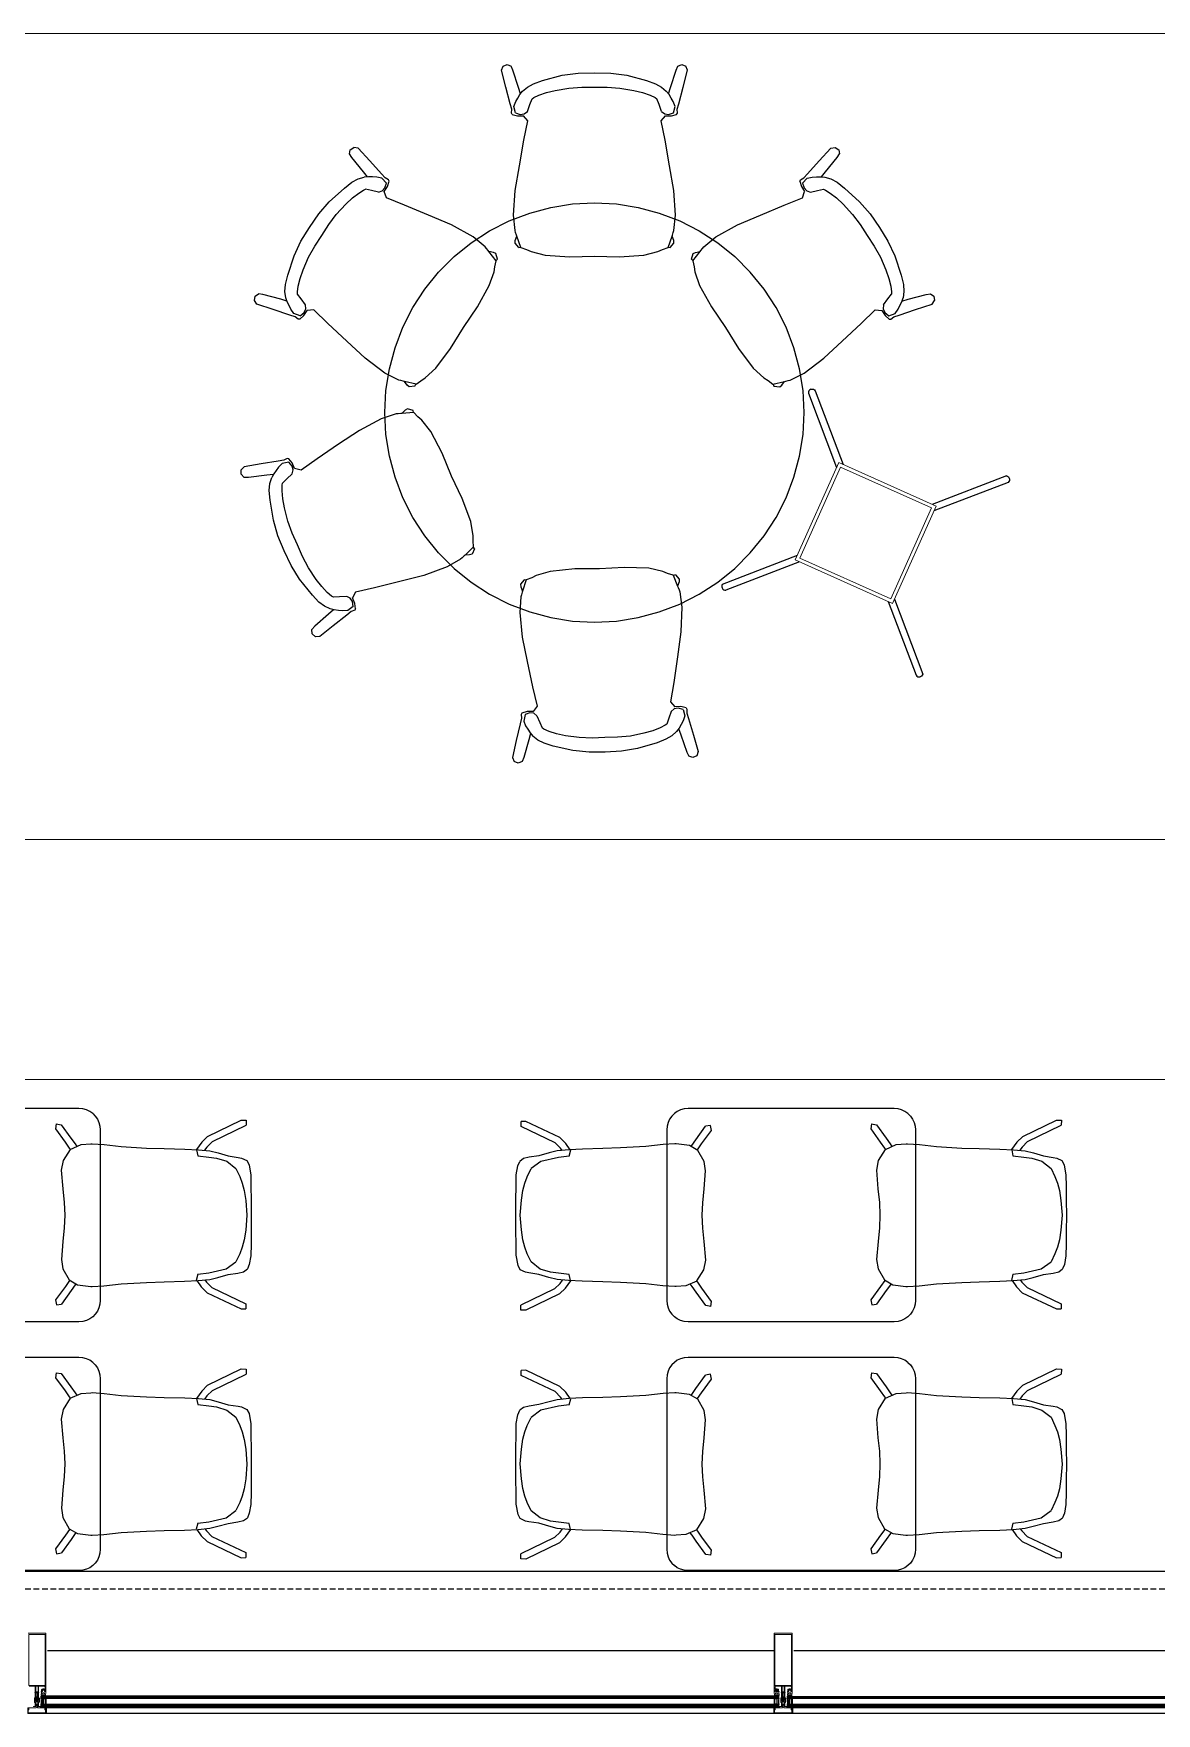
# Model space of a CAD drawing. Header units: metres. Extents: x -9891 to 773, y -8413 to 232.
# Drawn here: x -2349.4 to -2033.4, y -8413.1 to -7940.5 of the extents above; entities that cross this region are included whole.
import ezdxf

# ---------------------------------------------------------------- set-up
doc = ezdxf.new("R2010")
doc.units = ezdxf.units.M
doc.header["$LTSCALE"] = 0.01
doc.header["$MEASUREMENT"] = 0
doc.linetypes.add('HIDDEN', pattern=[9.525, 6.35, -3.175])
doc.layers.get('0').update_dxf_attribs({"color": 30, "lineweight": 0})
for name, color, linetype in [('AG-ELEV-02', 152, 'Continuous'), ('AG-Hidden', 9, 'HIDDEN'), ('CAM', 1, 'Continuous')]:
    doc.layers.add(name, color=color, linetype=linetype)
doc.layers.add('AG-Furniture', color=9, linetype='Continuous', lineweight=9)
doc.layers.add('AG-Profile_Aluminium', color=122, linetype='Continuous', lineweight=9)

# ---------------------------------------------------------------- blocks, each defined once
blk = doc.blocks.new('*U215')
at = {"color": 0, "linetype": 'Continuous', "lineweight": -3}
for p, q in [((-182.3, 561.1), (-122.7, 577.1)), ((-122.7, 577.1), (-61.7, 586.8)), ((-61.7, 586.8), (0, 590)), ((0, 590), (61.7, 586.8)), ((61.7, 586.8), (122.7, 577.1)), ((122.7, 577.1), (182.3, 561.1)), ((-295, 511), (-240, 539)), ((-240, 539), (-182.3, 561.1)), ((182.3, 561.1), (240, 539)), ((240, 539), (295, 511)), ((-394.8, 438.5), (-346.8, 477.3)), ((-346.8, 477.3), (-295, 511)), ((295, 511), (346.8, 477.3)), ((346.8, 477.3), (394.8, 438.5)), ((-438.5, 394.8), (-394.8, 438.5)), ((438.5, 394.8), (394.8, 438.5)), ((-477.3, 346.8), (-438.5, 394.8)), ((477.3, 346.8), (438.5, 394.8)), ((-511, 295), (-477.3, 346.8)), ((511, 295), (477.3, 346.8)), ((-539, 240), (-511, 295)), ((539, 240), (511, 295)), ((-561.1, 182.3), (-539, 240)), ((561.1, 182.3), (539, 240)), ((-577.1, 122.7), (-561.1, 182.3)), ((577.1, 122.7), (561.1, 182.3)), ((-586.8, 61.7), (-577.1, 122.7)), ((586.8, 61.7), (577.1, 122.7)), ((-590, 0), (-586.8, 61.7)), ((590, 0), (586.8, 61.7)), ((-586.8, -61.7), (-590, 0)), ((586.8, -61.7), (590, 0)), ((-577.1, -122.7), (-586.8, -61.7)), ((577.1, -122.7), (586.8, -61.7)), ((-561.1, -182.3), (-577.1, -122.7)), ((561.1, -182.3), (577.1, -122.7)), ((-539, -240), (-561.1, -182.3)), ((539, -240), (561.1, -182.3)), ((-511, -295), (-539, -240)), ((511, -295), (539, -240)), ((-477.3, -346.8), (-511, -295)), ((477.3, -346.8), (511, -295)), ((-438.5, -394.8), (-477.3, -346.8)), ((438.5, -394.8), (477.3, -346.8)), ((-394.8, -438.5), (-438.5, -394.8)), ((394.8, -438.5), (438.5, -394.8)), ((-394.8, -438.5), (-346.8, -477.3)), ((346.8, -477.3), (394.8, -438.5)), ((-346.8, -477.3), (-295, -511)), ((-295, -511), (-240, -539)), ((240, -539), (295, -511)), ((295, -511), (346.8, -477.3)), ((-240, -539), (-182.3, -561.1)), ((-182.3, -561.1), (-122.7, -577.1)), ((122.7, -577.1), (182.3, -561.1)), ((182.3, -561.1), (240, -539)), ((-122.7, -577.1), (-61.7, -586.8)), ((-61.7, -586.8), (0, -590)), ((0, -590), (61.7, -586.8)), ((61.7, -586.8), (122.7, -577.1))]:
    blk.add_line(p, q, dxfattribs=at)
blk = doc.blocks.new('ART_30103488_P')
at = {"color": 0, "linetype": 'Continuous', "lineweight": -3}
blk.add_blockref('*U215', (590, -590), dxfattribs=at)
blk = doc.blocks.new('ART_60179735_P')
at = {"color": 0, "linetype": 'Continuous', "lineweight": -3}
for p, q in [((15.6, 0), (27, -4.4)), ((0, -16.3), (4.4, -4.9)), ((12, -63.4), (0, -16.3)), ((4.4, -4.9), (15.6, 0)), ((31.9, -15.6), (27, -4.4)), ((47.6, -65), (31.9, -15.6)), ((89.7, -53.9), (114.9, -44.9)), ((114.9, -44.9), (170.5, -30.4)), ((170.5, -30.4), (215.5, -24.1)), ((215.5, -24.1), (261.3, -23.1)), ((261.3, -23.1), (307.1, -24.1)), ((307.1, -24.1), (352.1, -30.4)), ((352.1, -30.4), (407.7, -44.9)), ((407.7, -44.9), (432.9, -53.9)), ((475, -65), (490.7, -15.6)), ((490.7, -15.6), (495.6, -4.4)), ((495.6, -4.4), (507, 0)), ((507, 0), (518.2, -4.9)), ((510.6, -63.4), (522.6, -16.3)), ((522.6, -16.3), (518.2, -4.9)), ((24.2, -110.4), (12, -63.4)), ((39.6, -104.4), (45.6, -94.4)), ((45.6, -94.4), (51.6, -84.3)), ((53, -82.6), (47.6, -65)), ((51.6, -84.3), (59.2, -74.8)), ((59.2, -74.8), (72.4, -63.3)), ((72.4, -63.3), (89.7, -53.9)), ((85.6, -96.7), (90.4, -93.2)), ((90.4, -93.2), (105, -86.4)), ((105, -86.4), (125.9, -79.1)), ((125.9, -79.1), (151, -72.9)), ((151, -72.9), (189.5, -66.2)), ((189.5, -66.2), (225.3, -64)), ((225.3, -64), (261.3, -64.2)), ((261.3, -64.2), (297.3, -64)), ((297.3, -64), (333.1, -66.2)), ((333.1, -66.2), (371.6, -72.9)), ((371.6, -72.9), (396.7, -79.1)), ((396.7, -79.1), (417.6, -86.4)), ((417.6, -86.4), (432.2, -93.2)), ((432.2, -93.2), (437, -96.7)), ((432.9, -53.9), (450.2, -63.3)), ((450.2, -63.3), (463.4, -74.8)), ((471, -84.3), (463.4, -74.8)), ((469.6, -82.6), (475, -65)), ((477, -94.4), (471, -84.3)), ((483, -104.4), (477, -94.4)), ((498.4, -110.4), (510.6, -63.4)), ((28.5, -125.8), (24.2, -110.4)), ((28, -136.8), (28.5, -125.8)), ((30.1, -140.3), (28, -136.8)), ((30.1, -140.3), (44.8, -144.4)), ((34.5, -118), (39.6, -104.4)), ((38.8, -136.2), (34.5, -118)), ((38.8, -136.2), (52.6, -140.4)), ((52.6, -140.4), (63.5, -138.7)), ((63.5, -138.7), (72.4, -131.8)), ((72.4, -131.8), (79.5, -112.6)), ((79.5, -112.6), (85.6, -96.7)), ((443.1, -112.6), (437, -96.7)), ((450.2, -131.8), (443.1, -112.6)), ((450.2, -131.8), (459.1, -138.7)), ((459.1, -138.7), (470, -140.4)), ((470, -140.4), (483.8, -136.2)), ((477.8, -144.4), (492.5, -140.3)), ((488.1, -118), (483, -104.4)), ((483.8, -136.2), (488.1, -118)), ((492.5, -140.3), (494.6, -136.8)), ((494.2, -125.8), (498.4, -110.4)), ((494.6, -136.8), (494.2, -125.8)), ((44.8, -144.4), (61.9, -144.4)), ((73.5, -158.9), (61.9, -144.4)), ((62.8, -213.2), (73.5, -158.9)), ((449.1, -158.9), (460.7, -144.3)), ((459.8, -213.2), (449.1, -158.9)), ((460.7, -144.3), (477.8, -144.4)), ((49.9, -285), (62.8, -213.2)), ((472.7, -285), (459.8, -213.2)), ((37.9, -354.2), (49.9, -285)), ((484.7, -354.2), (472.7, -285)), ((33, -423.5), (37.9, -354.2)), ((489.6, -423.5), (484.7, -354.2)), ((37.8, -467.2), (33, -423.5)), ((484.8, -467.2), (489.6, -423.5)), ((39.5, -472.8), (37.8, -467.2)), ((483.1, -472.8), (484.8, -467.2)), ((37.7, -502.7), (38.4, -495.3)), ((48.4, -515.1), (37.7, -502.7)), ((38.4, -495.3), (43.1, -483.1)), ((42, -480), (39.5, -472.8)), ((43.1, -483.1), (42, -480)), ((54.4, -514.6), (43.1, -483.1)), ((48.4, -515.1), (54.2, -514)), ((54.4, -514.6), (70.2, -520.3)), ((452.4, -520.3), (468.2, -514.6)), ((468.2, -514.6), (479.5, -483.1)), ((468.4, -514), (474.3, -515.1)), ((474.3, -515.1), (484.9, -502.7)), ((479.5, -483.1), (480.6, -480)), ((484.2, -495.3), (479.5, -483.1)), ((480.6, -480), (483.1, -472.8)), ((484.9, -502.7), (484.2, -495.3)), ((70.2, -520.3), (83, -526.2)), ((83, -526.2), (122.8, -536.3)), ((122.8, -536.3), (191.7, -540.9)), ((191.7, -540.9), (261.3, -539.1)), ((261.3, -539.1), (330.9, -540.9)), ((330.9, -540.9), (399.8, -536.3)), ((399.8, -536.3), (439.6, -526.2)), ((439.6, -526.2), (452.4, -520.3))]:
    blk.add_line(p, q, dxfattribs=at)
blk = doc.blocks.new('ART_00069725_P')
at = {"linetype": 'Continuous', "lineweight": -3}
for p, q in [((5.8, -1.2), (9.1, 0)), ((9.1, 0), (12.5, 0)), ((605.9, 0), (609.2, 0)), ((609.2, 0), (612.5, -1.2)), ((0, -9.9), (0.9, -6.5)), ((0.3, -13.1), (0, -9.9)), ((0.3, -13.1), (159.2, -171.1)), ((1.8, -15.9), (0.3, -13.1)), ((0.9, -6.5), (2.9, -3.5)), ((2.9, -3.5), (5.8, -1.2)), ((12.5, 0), (15.4, -1.2)), ((15.4, -1.2), (174.1, -159.1)), ((445.9, -159.1), (605.9, 0)), ((459.2, -172.3), (616.5, -15.9)), ((612.5, -1.2), (615.4, -3.5)), ((617.4, -6.5), (615.4, -3.5)), ((616.5, -15.9), (618, -13.1)), ((618.4, -9.9), (617.4, -6.5)), ((618, -13.1), (618.4, -9.9)), ((1.8, -602.3), (159.2, -445.9)), ((15.4, -616.9), (174.1, -459.1)), ((445.9, -459.1), (605.9, -618.1)), ((459.2, -445.9), (616.5, -602.3)), ((0, -608.3), (0.3, -605)), ((0.9, -611.6), (0, -608.3)), ((0.3, -605), (1.8, -602.3)), ((2.9, -614.7), (0.9, -611.6)), ((615.4, -614.7), (617.4, -611.6)), ((618, -605), (616.5, -602.3)), ((617.4, -611.6), (618.4, -608.3)), ((618.4, -608.3), (618, -605)), ((2.9, -614.7), (5.8, -616.9)), ((5.8, -616.9), (9.1, -618.1)), ((9.1, -618.1), (12.5, -618.1)), ((12.5, -618.1), (15.4, -616.9)), ((15.4, -616.9), (15.4, -616.9)), ((605.9, -618.1), (609.2, -618.1)), ((609.2, -618.1), (612.5, -616.9)), ((612.5, -616.9), (615.4, -614.7))]:
    blk.add_line(p, q, dxfattribs=at)
for points in [[(159.2, -159.1), (459.2, -159.1), (459.2, -459.1), (159.2, -459.1)], [(169.2, -169.1), (449.2, -169.1), (449.2, -449.1), (169.2, -449.1)]]:
    blk.add_lwpolyline(points, close=True)
blk = doc.blocks.new('ART_00113592_P')
at = {"color": 0, "linetype": 'Continuous', "lineweight": -3}
for p, q in [((1, -49.2), (3.8, -39.1)), ((3.8, -39.1), (8.2, -29.7)), ((8.2, -29.7), (14.1, -21.4)), ((14.1, -21.4), (21.4, -14.1)), ((21.4, -14.1), (29.7, -8.2)), ((29.7, -8.2), (39.1, -3.8)), ((39.1, -3.8), (49.2, -1)), ((49.2, -1), (60, 0)), ((60, 0), (640, 0)), ((640, 0), (650.8, -1)), ((650.8, -1), (661, -3.8)), ((661, -3.8), (670.3, -8.2)), ((670.3, -8.2), (678.7, -14.1)), ((685.9, -21.4), (678.7, -14.1)), ((691.9, -29.7), (685.9, -21.4)), ((696.3, -39.1), (691.9, -29.7)), ((699.1, -49.2), (696.3, -39.1)), ((0, -60), (1, -49.2)), ((0, -540), (0, -60)), ((700.1, -60), (699.1, -49.2)), ((700, -60), (700.1, -60)), ((700.1, -540), (700.1, -60)), ((1, -550.8), (0, -540)), ((3.8, -561), (1, -550.8)), ((8.2, -570.3), (3.8, -561)), ((691.9, -570.3), (696.3, -561)), ((696.3, -561), (699.1, -550.8)), ((699.1, -550.8), (700.1, -540)), ((14.1, -578.7), (8.2, -570.3)), ((21.4, -585.9), (14.1, -578.7)), ((21.4, -585.9), (29.7, -591.9)), ((29.7, -591.9), (39.1, -596.3)), ((39.1, -596.3), (49.2, -599.1)), ((49.2, -599.1), (60, -600.1)), ((60, -600.1), (640, -600.1)), ((640, -600.1), (650.8, -599.1)), ((650.8, -599.1), (661, -596.3)), ((661, -596.3), (670.3, -591.9)), ((670.3, -591.9), (678.7, -585.9)), ((678.7, -585.9), (685.9, -578.7)), ((685.9, -578.7), (691.9, -570.3))]:
    blk.add_line(p, q, dxfattribs=at)
blk = doc.blocks.new('ART_00104314_P')
at = {"color": 0, "linetype": 'Continuous', "lineweight": -3}
for p, q in [((224.9, -0.3), (268.4, 0)), ((268.4, 0), (311.7, -0.3)), ((0, -28), (0.7, -14.3)), ((46, -123), (0, -28)), ((0.7, -14.3), (14.7, -14.5)), ((60.6, -109.3), (14.7, -14.5)), ((101, -64.7), (105.3, -37)), ((105.3, -37), (106.9, -27)), ((106.9, -27), (114.1, -12.5)), ((114.1, -12.5), (126, -6.2)), ((115.8, -69), (136.1, -43.3)), ((126, -6.2), (154.7, -1.5)), ((136.1, -43.3), (159.2, -32.4)), ((154.7, -1.5), (185.5, -0.7)), ((159.2, -32.4), (177.3, -25.4)), ((177.3, -25.4), (198.3, -19.6)), ((185.5, -0.7), (224.9, -0.3)), ((198.3, -19.6), (226, -15.6)), ((226, -15.6), (267.8, -12.3)), ((267.8, -12.3), (309.6, -15.6)), ((309.6, -15.6), (337.2, -19.6)), ((311.7, -0.3), (348.7, -0.6)), ((337.2, -19.6), (357.9, -25.4)), ((348.7, -0.6), (381.5, -1.4)), ((357.9, -25.4), (375.9, -32.4)), ((375.9, -32.4), (398.9, -43.3)), ((381.5, -1.4), (406.3, -5.4)), ((418.9, -70.9), (398.9, -43.3)), ((406.3, -5.4), (418.9, -10.9)), ((426.8, -21.6), (418.9, -10.9)), ((430.4, -37.6), (426.8, -21.6)), ((434.6, -64.8), (430.4, -37.6)), ((471.2, -110.5), (516.8, -15)), ((485.7, -124.2), (531.5, -28.4)), ((516.8, -15), (530.8, -14.7)), ((531.5, -28.4), (530.8, -14.7)), ((86.4, -116.3), (92.6, -92.8)), ((92.6, -92.8), (101, -64.7)), ((107, -97.4), (115.8, -69)), ((430, -119.7), (418.9, -70.9)), ((442.7, -93.8), (434.6, -64.8)), ((448.5, -116.5), (442.7, -93.8)), ((46, -123), (62.4, -139.4)), ((60.6, -109.3), (75.8, -124.5)), ((62.4, -139.4), (83.2, -154.4)), ((75.8, -124.5), (85.1, -131.2)), ((83.5, -148.7), (86.4, -116.3)), ((100.5, -150.5), (104.2, -119.7)), ((104.2, -119.7), (107, -97.4)), ((433.9, -150.5), (430, -119.7)), ((451.7, -149.7), (448.5, -116.5)), ((449.8, -130.1), (455.9, -125.6)), ((451.8, -153.1), (469.4, -140.5)), ((455.9, -125.6), (471.2, -110.5)), ((469.4, -140.5), (485.7, -124.2)), ((80.2, -245.3), (81.9, -187.2)), ((81.9, -187.2), (83.5, -148.7)), ((83.8, -153.8), (100.5, -150.5)), ((433.9, -150.5), (451.3, -154.8)), ((453.5, -187.5), (451.7, -149.7)), ((455.1, -245.3), (453.5, -187.5)), ((78.6, -294.2), (80.2, -245.3)), ((456.9, -294.4), (455.1, -245.3)), ((74.7, -365.7), (78.6, -294.2)), ((460.8, -365.8), (456.9, -294.4)), ((69.2, -413.4), (74.7, -365.7)), ((466.2, -414.4), (460.8, -365.8)), ((66.9, -447.1), (69.2, -413.4)), ((468.3, -447.5), (466.2, -414.4)), ((67.1, -451.2), (66.9, -447.1)), ((69.2, -478.9), (67.1, -451.2)), ((463.5, -488.8), (468.1, -451.6)), ((468.1, -451.6), (468.3, -447.5)), ((13.2, -534.5), (50.6, -507.5)), ((50.6, -507.5), (67.1, -495.8)), ((62.2, -523.8), (78.7, -512.1)), ((67.1, -495.8), (74.4, -490.9)), ((82.4, -509.5), (69.2, -478.9)), ((78.7, -512.1), (82.5, -509.5)), ((82.5, -509.6), (82.4, -509.5)), ((82.5, -509.6), (114.2, -529.3)), ((418.6, -529.9), (449.9, -512.2)), ((449.9, -512.2), (463.5, -488.8)), ((449.9, -512.2), (450.1, -512.1)), ((450.8, -510.8), (451.6, -511.3)), ((451.6, -511.3), (468.1, -523)), ((460.9, -493.4), (463.2, -495.1)), ((463.2, -495.1), (479.7, -506.8)), ((479.7, -506.8), (517.7, -534.1)), ((11, -548.4), (13.2, -534.5)), ((11, -548.4), (24.9, -550.8)), ((24.9, -550.8), (62.2, -523.8)), ((114.2, -529.3), (141.4, -534.3)), ((141.4, -534.3), (193.8, -530.5)), ((193.8, -530.5), (231.5, -526.4)), ((231.5, -526.4), (267.6, -524.7)), ((267.6, -524.7), (302.8, -526.1)), ((302.8, -526.1), (341.4, -530.1)), ((341.4, -530.1), (392, -534.2)), ((392, -534.2), (418.6, -529.9)), ((468.1, -523), (506.1, -550.3)), ((506.1, -550.3), (520, -548)), ((520, -548), (517.7, -534.1))]:
    blk.add_line(p, q, dxfattribs=at)
blk = doc.blocks.new('A$C4C4F46C8')
at = {"layer": 'AG-Furniture', "color": 251}
for points in [[(-17100, -15291.6), (-2006.3, -15291.6), (-2006.3, -13023.9), (-17100, -13023.9)], [(-9312, -15966.2), (-15736, -15966.2), (-15736, -17350), (-9312, -17350)]]:
    blk.add_lwpolyline(points, close=True, dxfattribs=at)
at = {"layer": 'AG-Furniture', "ltscale": 0.3}
for name, p in [('ART_60179735_P', (-13392.3, -13110.9, 720)), ('ART_60179735_P', (-13392.3, -13110.9, 720)), ('ART_30103488_P', (-13721, -13500, 1440))]:
    blk.add_blockref(name, p, dxfattribs=at)
for name, p, rotation in [('ART_60179735_P', (-14094.4, -13775.9, 720), 57), ('ART_60179735_P', (-14094.4, -13775.9, 720), 57), ('ART_60179735_P', (-12452.2, -13337.6, 720), 302.9999999999999), ('ART_60179735_P', (-12452.2, -13337.6, 720), 302.9999999999999), ('ART_60179735_P', (-13919.1, -14727, 720), 114), ('ART_60179735_P', (-13919.1, -14727, 720), 114), ('ART_00069725_P', (-11959.6, -14273.1, 720), 245.8857064652339), ('ART_00069725_P', (-11959.6, -14273.1, 720), 245.8857064652339), ('ART_60179735_P', (-12838.6, -15060.3, 720), 181.8272758102483), ('ART_60179735_P', (-12838.6, -15060.3, 720), 181.8272758102483), ('ART_00113592_P', (-14521.6, -16648.3, 3772.3), 180), ('ART_00113592_P', (-14521.6, -16648.3, 3772.3), 180), ('ART_00113592_P', (-12227.6, -16648.3, 3772.3), 180), ('ART_00113592_P', (-12227.6, -16648.3, 3772.3), 180), ('ART_00104314_P', (-14096.9, -16080.7, 3052.3), 270), ('ART_00104314_P', (-14096.9, -16080.7, 3052.3), 270), ('ART_00104314_P', (-13352.4, -16615.9, 3052.3), 90), ('ART_00104314_P', (-13352.4, -16615.9, 3052.3), 90), ('ART_00104314_P', (-11803, -16080.7, 3052.3), 270), ('ART_00104314_P', (-11803, -16080.7, 3052.3), 270), ('ART_00113592_P', (-14521.6, -17348.4, 3772.3), 180), ('ART_00113592_P', (-14521.6, -17348.4, 3772.3), 180), ('ART_00113592_P', (-12227.6, -17348.4, 3772.3), 180), ('ART_00113592_P', (-12227.6, -17348.4, 3772.3), 180), ('ART_00104314_P', (-14096.9, -16780.7, 3052.3), 270), ('ART_00104314_P', (-14096.9, -16780.7, 3052.3), 270), ('ART_00104314_P', (-13352.4, -17316, 3052.3), 90), ('ART_00104314_P', (-13352.4, -17316, 3052.3), 90), ('ART_00104314_P', (-11803, -16780.7, 3052.3), 270), ('ART_00104314_P', (-11803, -16780.7, 3052.3), 270)]:
    blk.add_blockref(name, p, dxfattribs=dict(at, rotation=rotation))
blk = doc.blocks.new('A$C33B82F70')
at = {"layer": 'AG-ELEV-02', "ltscale": 2.5}
for p, q in [((-16800, -8150), (-9200, -8150)), ((-13025, -8374.1), (-15070.4, -8374.1)), ((-10925, -8374.1), (-12970.4, -8374.1))]:
    blk.add_line(p, q, dxfattribs=at)
at = {"layer": 'AG-ELEV-02'}
for p, q in [((-13024, -8550), (-15076, -8550)), ((-13025.1, -8534.3), (-15074.9, -8534.3)), ((-15073.5, -8534.3), (-15073.5, -8550)), ((-13026.5, -8534.3), (-13026.5, -8550)), ((-13026.5, -8534.3), (-13026.5, -8550)), ((-10924, -8550), (-12976, -8550)), ((-10925.1, -8534.3), (-12974.9, -8534.3)), ((-12973.5, -8534.3), (-12973.5, -8550))]:
    blk.add_line(p, q, dxfattribs=at)
at = {"layer": 'AG-Hidden', "ltscale": 250}
blk.add_line((-16800, -8200), (-9200, -8200), dxfattribs=at)
at = {"layer": 'AG-Profile_Aluminium'}
blk.add_lwpolyline([(-15124.5, -8324.1), (-15075.5, -8324.1, -0.400911), (-15075, -8324.6), (-15075, -8488.3, -0.414214), (-15075.5, -8488.8), (-15077.3, -8488.8, -0.280185), (-15077.8, -8488.6), (-15078.2, -8487.7), (-15078.2, -8487.3), (-15077, -8487.3), (-15077, -8484.3, 0.414214), (-15077.5, -8483.8), (-15080.7, -8483.8), (-15081.2, -8483.3), (-15081.7, -8483.8), (-15084.9, -8483.8, 0.414214), (-15085.4, -8484.3), (-15085.4, -8487.3), (-15084.2, -8487.3), (-15084.2, -8487.7), (-15084.6, -8488.6, -0.280185), (-15085.1, -8488.8), (-15086.1, -8488.8, -0.414214), (-15086.6, -8488.3), (-15086.6, -8483.3, -0.414214), (-15085.1, -8481.8), (-15083.2, -8481.8), (-15083.2, -8481.3, -0.414214), (-15082.7, -8480.8), (-15079.7, -8480.8, -0.414214), (-15079.2, -8481.3), (-15079.2, -8481.8), (-15077, -8481.8), (-15077, -8475.3, 0.414214), (-15078.5, -8473.8), (-15095, -8473.8), (-15095, -8490.8), (-15094.4, -8490.8), (-15094.4, -8491.6, -0.414898), (-15094.6, -8491.8), (-15095, -8491.8), (-15095, -8509.8), (-15096, -8510.8), (-15097, -8510.8, -0.401727), (-15098.2, -8509.7), (-15097.7, -8509.4), (-15098.2, -8509.2), (-15098.2, -8508.3), (-15098.2, -8508.3), (-15097.7, -8508), (-15098.2, -8507.7), (-15098.2, -8506.9), (-15097.7, -8506.6), (-15098.2, -8506.3), (-15098.2, -8505.5), (-15097.7, -8505.2), (-15098.2, -8504.9), (-15098.2, -8504.1), (-15097.7, -8503.8), (-15098.2, -8503.5), (-15098.2, -8502.7), (-15097.7, -8502.4), (-15098.2, -8502.1), (-15098.2, -8501.3), (-15097.7, -8501), (-15098.2, -8500.7), (-15098.2, -8499.9), (-15097.7, -8499.6), (-15098.2, -8499.3), (-15098.2, -8498.4), (-15097.7, -8498.2), (-15098.2, -8497.9), (-15098.2, -8497), (-15097.7, -8496.7), (-15098.2, -8496.4), (-15098.2, -8495.6), (-15097.7, -8495.3), (-15098.2, -8495), (-15098.2, -8494.2), (-15097.7, -8493.9), (-15098.2, -8493.6), (-15098.2, -8493.2), (-15099.6, -8491.7, 0.414204), (-15100.3, -8491.7), (-15101.8, -8493.2), (-15101.8, -8494.3), (-15102.3, -8494.6), (-15101.8, -8494.9), (-15101.8, -8495.7), (-15102.3, -8496), (-15101.8, -8496.3), (-15101.8, -8497.2), (-15102.3, -8497.4), (-15101.8, -8497.7), (-15101.8, -8498.6), (-15102.3, -8498.9), (-15101.8, -8499.1), (-15101.8, -8500), (-15102.3, -8500.3), (-15101.8, -8500.6), (-15101.8, -8501.4), (-15102.3, -8501.7), (-15101.8, -8502), (-15101.8, -8502.8), (-15102.3, -8503.1), (-15101.8, -8503.4), (-15101.8, -8504.2), (-15102.3, -8504.5), (-15101.8, -8504.8), (-15101.8, -8505.6), (-15102.3, -8505.9), (-15101.8, -8506.2), (-15101.8, -8507), (-15102.3, -8507.3), (-15101.8, -8507.6), (-15101.8, -8508.5), (-15102.3, -8508.7), (-15101.8, -8509), (-15101.8, -8509.9), (-15102.3, -8510.2), (-15102, -8510.3, -0.259555), (-15103, -8510.8), (-15104, -8510.8), (-15105, -8509.8), (-15105, -8491.8), (-15105.4, -8491.8, -0.414214), (-15105.6, -8491.6), (-15105.6, -8490.8), (-15105, -8490.8), (-15105, -8473.8), (-15121.5, -8473.8, 0.414214)], format="xyb", dxfattribs=at)
for points in [[(-15076.8, -8472), (-15123.1, -8472), (-15123.1, -8328.1), (-15076.8, -8328.1)], [(-12976.8, -8472), (-13023.1, -8472), (-13023.1, -8328.1), (-12976.8, -8328.1)], [(-15103, -8523.6), (-15097, -8523.6), (-15097, -8517.8), (-15103, -8517.8)], [(-13003, -8523.6), (-12997, -8523.6), (-12997, -8517.8), (-13003, -8517.8)]]:
    blk.add_lwpolyline(points, close=True, dxfattribs=at)
for points in [[(-12984.2, -8487.7), (-12984.6, -8488.6, -0.280185), (-12985.1, -8488.8), (-12986.1, -8488.8, -0.414214), (-12986.6, -8488.3), (-12986.6, -8483.3, -0.414214), (-12985.1, -8481.8), (-12983.2, -8481.8), (-12983.2, -8481.3, -0.414214), (-12982.7, -8480.8), (-12979.7, -8480.8, -0.414214), (-12979.2, -8481.3), (-12979.2, -8481.8), (-12977, -8481.8), (-12977, -8475.3, 0.414214), (-12978.5, -8473.8), (-12995, -8473.8), (-12995, -8490.8), (-12994.4, -8490.8), (-12994.4, -8491.6, -0.414898), (-12994.6, -8491.8), (-12995, -8491.8), (-12995, -8509.8), (-12996, -8510.8), (-12997, -8510.8, -0.401727), (-12998.2, -8509.7), (-12997.7, -8509.4), (-12998.2, -8509.2), (-12998.2, -8508.3), (-12998.2, -8508.3), (-12997.7, -8508), (-12998.2, -8507.7), (-12998.2, -8506.9), (-12997.7, -8506.6), (-12998.2, -8506.3), (-12998.2, -8505.5), (-12997.7, -8505.2), (-12998.2, -8504.9), (-12998.2, -8504.1), (-12997.7, -8503.8), (-12998.2, -8503.5), (-12998.2, -8502.7), (-12997.7, -8502.4), (-12998.2, -8502.1), (-12998.2, -8501.3), (-12997.7, -8501), (-12998.2, -8500.7), (-12998.2, -8499.9), (-12997.7, -8499.6), (-12998.2, -8499.3), (-12998.2, -8498.4), (-12997.7, -8498.2), (-12998.2, -8497.9), (-12998.2, -8497), (-12997.7, -8496.7), (-12998.2, -8496.4), (-12998.2, -8495.6), (-12997.7, -8495.3), (-12998.2, -8495), (-12998.2, -8494.2), (-12997.7, -8493.9), (-12998.2, -8493.6), (-12998.2, -8493.2), (-12999.6, -8491.7, 0.414204), (-13000.3, -8491.7), (-13001.8, -8493.2), (-13001.8, -8494.3), (-13002.3, -8494.6), (-13001.8, -8494.9), (-13001.8, -8495.7), (-13002.3, -8496), (-13001.8, -8496.3), (-13001.8, -8497.2), (-13002.3, -8497.4), (-13001.8, -8497.7), (-13001.8, -8498.6), (-13002.3, -8498.9), (-13001.8, -8499.1), (-13001.8, -8500), (-13002.3, -8500.3), (-13001.8, -8500.6), (-13001.8, -8501.4), (-13002.3, -8501.7), (-13001.8, -8502), (-13001.8, -8502.8), (-13002.3, -8503.1), (-13001.8, -8503.4), (-13001.8, -8504.2), (-13002.3, -8504.5), (-13001.8, -8504.8), (-13001.8, -8505.6), (-13002.3, -8505.9), (-13001.8, -8506.2), (-13001.8, -8507), (-13002.3, -8507.3), (-13001.8, -8507.6), (-13001.8, -8508.5), (-13002.3, -8508.7), (-13001.8, -8509), (-13001.8, -8509.9), (-13002.3, -8510.2), (-13002, -8510.3, -0.259555), (-13003, -8510.8), (-13004, -8510.8), (-13005, -8509.8), (-13005, -8491.8), (-13005.4, -8491.8, -0.414214), (-13005.6, -8491.6), (-13005.6, -8490.8), (-13005, -8490.8), (-13005, -8473.8), (-13021.5, -8473.8, 0.414214), (-13023, -8475.3), (-13023, -8481.8), (-13020.8, -8481.8), (-13020.8, -8481.3, -0.414214), (-13020.3, -8480.8), (-13017.3, -8480.8, -0.414214), (-13016.8, -8481.3), (-13016.8, -8481.8), (-13014.9, -8481.8, -0.414214), (-13013.4, -8483.3), (-13013.4, -8488.3, -0.414214), (-13013.9, -8488.8), (-13014.9, -8488.8, -0.280185), (-13015.4, -8488.6), (-13015.8, -8487.7), (-13015.8, -8487.3), (-13014.6, -8487.3), (-13014.6, -8484.3, 0.414214), (-13015.1, -8483.8), (-13018.3, -8483.8), (-13018.8, -8483.3), (-13019.3, -8483.8), (-13022.5, -8483.8, 0.414214), (-13023, -8484.3), (-13023, -8487.3), (-13021.8, -8487.3), (-13021.8, -8487.7), (-13022.2, -8488.6, -0.280185), (-13022.7, -8488.8), (-13024.5, -8488.8, -0.414214), (-13025, -8488.3), (-13025, -8324.6, -0.414214), (-13024.5, -8324.1), (-12975.5, -8324.1, -0.400911), (-12975, -8324.6), (-12975, -8488.3, -0.414214), (-12975.5, -8488.8), (-12977.3, -8488.8, -0.280185), (-12977.8, -8488.6), (-12978.2, -8487.7), (-12978.2, -8487.3), (-12977, -8487.3), (-12977, -8484.3, 0.414214), (-12977.5, -8483.8), (-12980.7, -8483.8), (-12981.2, -8483.3), (-12981.7, -8483.8), (-12984.9, -8483.8, 0.414214), (-12985.4, -8484.3), (-12985.4, -8487.3), (-12984.2, -8487.3)], [(-15098.2, -8529.1), (-15098.2, -8529.5), (-15097.8, -8530.4, 0.280182), (-15097.3, -8530.6), (-15095.5, -8530.6, 0.414214), (-15095, -8530.1), (-15095, -8520.7, -0.198912), (-15094.4, -8519.3), (-15093.6, -8518.4, 0.198912), (-15093, -8517), (-15093, -8507.1, 0.414214), (-15093.5, -8506.6), (-15094.3, -8506.6, 0.414214), (-15094.8, -8507.1), (-15094.8, -8515.4, -0.414156), (-15095.3, -8515.9), (-15098.7, -8515.9, -0.414272), (-15099.2, -8515.4), (-15099.2, -8514.4, -0.414214), (-15099.1, -8514.3), (-15098.8, -8514.3, -0.244698), (-15098.7, -8514.3), (-15098.1, -8515.3, 0.414214), (-15097.8, -8515.3), (-15097.4, -8515.1), (-15098.4, -8513.8, 0.244698), (-15098.6, -8513.7), (-15098.9, -8513.7, -0.414214), (-15099.2, -8513.4), (-15099.2, -8512.1, -0.414214), (-15099.1, -8512), (-15098.8, -8512, -0.244698), (-15098.7, -8512.1), (-15098.1, -8513.1, 0.414214), (-15097.8, -8513.1), (-15097.4, -8512.9), (-15098.4, -8511.6, 0.244698), (-15098.6, -8511.4), (-15098.9, -8511.4, -0.414214), (-15099.2, -8511.1), (-15099.2, -8509.9, -0.414214), (-15099.1, -8509.8), (-15098.8, -8509.8, -0.244698), (-15098.7, -8509.8), (-15098.1, -8510.8, 0.414214), (-15097.8, -8510.9), (-15097.4, -8510.7), (-15098.4, -8509.3, 0.244698), (-15098.6, -8509.2), (-15098.9, -8509.2, -0.414214), (-15099.2, -8508.9), (-15099.2, -8507.7, -0.414214), (-15099.1, -8507.6), (-15098.8, -8507.6, -0.244698), (-15098.7, -8507.6), (-15098.1, -8508.6, 0.414214), (-15097.8, -8508.7), (-15097.4, -8508.4), (-15098.4, -8507.1, 0.244698), (-15098.6, -8507), (-15098.9, -8507, -0.414214), (-15099.2, -8506.7), (-15099.2, -8505.4, -0.414214), (-15099.1, -8505.3), (-15099, -8505.3, -0.244698), (-15098.9, -8505.4), (-15098.1, -8506.6, 0.414214), (-15097.8, -8506.6), (-15097.4, -8506.4), (-15099.1, -8504.1, 0), (-15099.1, -8504.1, 0.244698), (-15099.9, -8503.6), (-15100.1, -8503.6, 0.244698), (-15101, -8504.1), (-15102.6, -8506.4), (-15102.2, -8506.6, 0.414214), (-15102, -8506.6), (-15101.1, -8505.4, -0.244698), (-15101.1, -8505.3), (-15100.9, -8505.3, -0.414214), (-15100.8, -8505.4), (-15100.8, -8506.7, -0.414214), (-15101.1, -8507), (-15101.4, -8507, 0.244698), (-15101.6, -8507.1), (-15102.6, -8508.4), (-15102.2, -8508.7, 0.414214), (-15102, -8508.6), (-15101.3, -8507.6, -0.244698), (-15101.2, -8507.6), (-15100.9, -8507.6, -0.414214), (-15100.8, -8507.7), (-15100.8, -8508.9, -0.414214), (-15101.1, -8509.2), (-15101.4, -8509.2, 0.244698), (-15101.6, -8509.3), (-15102.6, -8510.7), (-15102.2, -8510.9, 0.414214), (-15102, -8510.8), (-15101.3, -8509.8, -0.244698), (-15101.2, -8509.8), (-15100.9, -8509.8, -0.414214), (-15100.8, -8509.9), (-15100.8, -8511.1, -0.414214), (-15101.1, -8511.4), (-15101.4, -8511.4, 0.244698), (-15101.6, -8511.6), (-15102.6, -8512.9), (-15102.2, -8513.1, 0.414214), (-15102, -8513.1), (-15101.3, -8512.1, -0.244698), (-15101.2, -8512), (-15100.9, -8512, -0.414214), (-15100.8, -8512.1), (-15100.8, -8513.4, -0.414214), (-15101.1, -8513.7), (-15101.4, -8513.7, 0.244698), (-15101.6, -8513.8), (-15102.6, -8515.1), (-15102.2, -8515.3, 0.414214), (-15102, -8515.3), (-15101.3, -8514.3, -0.244698), (-15101.2, -8514.3), (-15100.9, -8514.3, -0.414214), (-15100.8, -8514.4), (-15100.8, -8515.4, -0.414214), (-15101.3, -8515.9), (-15104.7, -8515.9, -0.414214), (-15105.2, -8515.4), (-15105.2, -8507.1, 0.414214), (-15105.7, -8506.6), (-15106.5, -8506.6, 0.414214), (-15107, -8507.1), (-15107, -8517, 0.198912), (-15106.4, -8518.4), (-15105.6, -8519.3, -0.198912), (-15105, -8520.7), (-15105, -8530.1, 0.414214), (-15104.5, -8530.6), (-15102.7, -8530.6, 0.280182), (-15102.2, -8530.4), (-15101.8, -8529.5), (-15101.8, -8529.1), (-15103, -8529.1), (-15103, -8526.1, -0.414214), (-15102.5, -8525.6), (-15100.5, -8525.6), (-15100, -8525.1), (-15099.5, -8525.6), (-15097.5, -8525.6, -0.414214), (-15097, -8526.1), (-15097, -8529.1)], [(-15099.6, -8489.1, 0.414204), (-15100.3, -8489.1), (-15102.3, -8491.1, -0.668177), (-15103.1, -8490.7), (-15103.1, -8473.8), (-15096.8, -8473.8), (-15096.8, -8490.7, -0.668169), (-15097.7, -8491.1)], [(-12998.2, -8529.1), (-12998.2, -8529.5), (-12997.8, -8530.4, 0.280182), (-12997.3, -8530.6), (-12995.5, -8530.6, 0.414214), (-12995, -8530.1), (-12995, -8520.7, -0.198912), (-12994.4, -8519.3), (-12993.6, -8518.4, 0.198912), (-12993, -8517), (-12993, -8507.1, 0.414214), (-12993.5, -8506.6), (-12994.3, -8506.6, 0.414214), (-12994.8, -8507.1), (-12994.8, -8515.4, -0.414156), (-12995.3, -8515.9), (-12998.7, -8515.9, -0.414272), (-12999.2, -8515.4), (-12999.2, -8514.4, -0.414214), (-12999.1, -8514.3), (-12998.8, -8514.3, -0.244698), (-12998.7, -8514.3), (-12998.1, -8515.3, 0.414214), (-12997.8, -8515.3), (-12997.4, -8515.1), (-12998.4, -8513.8, 0.244698), (-12998.6, -8513.7), (-12998.9, -8513.7, -0.414214), (-12999.2, -8513.4), (-12999.2, -8512.1, -0.414214), (-12999.1, -8512), (-12998.8, -8512, -0.244698), (-12998.7, -8512.1), (-12998.1, -8513.1, 0.414214), (-12997.8, -8513.1), (-12997.4, -8512.9), (-12998.4, -8511.6, 0.244698), (-12998.6, -8511.4), (-12998.9, -8511.4, -0.414214), (-12999.2, -8511.1), (-12999.2, -8509.9, -0.414214), (-12999.1, -8509.8), (-12998.8, -8509.8, -0.244698), (-12998.7, -8509.8), (-12998.1, -8510.8, 0.414214), (-12997.8, -8510.9), (-12997.4, -8510.7), (-12998.4, -8509.3, 0.244698), (-12998.6, -8509.2), (-12998.9, -8509.2, -0.414214), (-12999.2, -8508.9), (-12999.2, -8507.7, -0.414214), (-12999.1, -8507.6), (-12998.8, -8507.6, -0.244698), (-12998.7, -8507.6), (-12998.1, -8508.6, 0.414214), (-12997.8, -8508.7), (-12997.4, -8508.4), (-12998.4, -8507.1, 0.244698), (-12998.6, -8507), (-12998.9, -8507, -0.414214), (-12999.2, -8506.7), (-12999.2, -8505.4, -0.414214), (-12999.1, -8505.3), (-12999, -8505.3, -0.244698), (-12998.9, -8505.4), (-12998.1, -8506.6, 0.414214), (-12997.8, -8506.6), (-12997.4, -8506.4), (-12999.1, -8504.1, 0), (-12999.1, -8504.1, 0.244698), (-12999.9, -8503.6), (-13000.1, -8503.6, 0.244698), (-13001, -8504.1), (-13002.6, -8506.4), (-13002.2, -8506.6, 0.414214), (-13002, -8506.6), (-13001.1, -8505.4, -0.244698), (-13001.1, -8505.3), (-13000.9, -8505.3, -0.414214), (-13000.8, -8505.4), (-13000.8, -8506.7, -0.414214), (-13001.1, -8507), (-13001.4, -8507, 0.244698), (-13001.6, -8507.1), (-13002.6, -8508.4), (-13002.2, -8508.7, 0.414214), (-13002, -8508.6), (-13001.3, -8507.6, -0.244698), (-13001.2, -8507.6), (-13000.9, -8507.6, -0.414214), (-13000.8, -8507.7), (-13000.8, -8508.9, -0.414214), (-13001.1, -8509.2), (-13001.4, -8509.2, 0.244698), (-13001.6, -8509.3), (-13002.6, -8510.7), (-13002.2, -8510.9, 0.414214), (-13002, -8510.8), (-13001.3, -8509.8, -0.244698), (-13001.2, -8509.8), (-13000.9, -8509.8, -0.414214), (-13000.8, -8509.9), (-13000.8, -8511.1, -0.414214), (-13001.1, -8511.4), (-13001.4, -8511.4, 0.244698), (-13001.6, -8511.6), (-13002.6, -8512.9), (-13002.2, -8513.1, 0.414214), (-13002, -8513.1), (-13001.3, -8512.1, -0.244698), (-13001.2, -8512), (-13000.9, -8512, -0.414214), (-13000.8, -8512.1), (-13000.8, -8513.4, -0.414214), (-13001.1, -8513.7), (-13001.4, -8513.7, 0.244698), (-13001.6, -8513.8), (-13002.6, -8515.1), (-13002.2, -8515.3, 0.414214), (-13002, -8515.3), (-13001.3, -8514.3, -0.244698), (-13001.2, -8514.3), (-13000.9, -8514.3, -0.414214), (-13000.8, -8514.4), (-13000.8, -8515.4, -0.414214), (-13001.3, -8515.9), (-13004.7, -8515.9, -0.414214), (-13005.2, -8515.4), (-13005.2, -8507.1, 0.414214), (-13005.7, -8506.6), (-13006.5, -8506.6, 0.414214), (-13007, -8507.1), (-13007, -8517, 0.198912), (-13006.4, -8518.4), (-13005.6, -8519.3, -0.198912), (-13005, -8520.7), (-13005, -8530.1, 0.414214), (-13004.5, -8530.6), (-13002.7, -8530.6, 0.280182), (-13002.2, -8530.4), (-13001.8, -8529.5), (-13001.8, -8529.1), (-13003, -8529.1), (-13003, -8526.1, -0.414214), (-13002.5, -8525.6), (-13000.5, -8525.6), (-13000, -8525.1), (-12999.5, -8525.6), (-12997.5, -8525.6, -0.414214), (-12997, -8526.1), (-12997, -8529.1)], [(-12999.6, -8489.1, 0.414204), (-13000.3, -8489.1), (-13002.3, -8491.1, -0.668177), (-13003.1, -8490.7), (-13003.1, -8473.8), (-12996.8, -8473.8), (-12996.8, -8490.7, -0.668169), (-12997.7, -8491.1)], [(-15100, -8548.7), (-15076, -8548.7, 0.415475), (-15075.8, -8548.5), (-15075.8, -8540.6), (-15077.2, -8539.5, -0.734294), (-15075.8, -8536.3, 0.180054), (-15075.2, -8536.1), (-15075.2, -8534.7, -1.029401), (-15074.5, -8534.7), (-15074.5, -8548.5, -0.414214), (-15076, -8550), (-15124, -8550, -0.414214), (-15125.5, -8548.5), (-15125.5, -8534.7, -1.029594), (-15124.8, -8534.7), (-15124.8, -8536.1, 0.18004), (-15124.2, -8536.3, -0.734976), (-15122.8, -8539.5), (-15124.2, -8540.6), (-15124.2, -8548.5, 0.415536), (-15124, -8548.7)], [(-13000, -8548.7), (-12976, -8548.7, 0.415475), (-12975.8, -8548.5), (-12975.8, -8540.6), (-12977.2, -8539.5, -0.734294), (-12975.8, -8536.3, 0.180054), (-12975.2, -8536.1), (-12975.2, -8534.7, -1.029401), (-12974.5, -8534.7), (-12974.5, -8548.5, -0.414214), (-12976, -8550), (-13024, -8550, -0.414214), (-13025.5, -8548.5), (-13025.5, -8534.7, -1.029594), (-13024.8, -8534.7), (-13024.8, -8536.1, 0.18004), (-13024.2, -8536.3, -0.734976), (-13022.8, -8539.5), (-13024.2, -8540.6), (-13024.2, -8548.5, 0.415536), (-13024, -8548.7)]]:
    blk.add_lwpolyline(points, format="xyb", close=True, dxfattribs=at)
at = {"layer": 'AG-Profile_Aluminium', "color": 9}
for points in [[(-15085.1, -8501.9, -0.433199), (-15088.3, -8498.9), (-15087.4, -8490.1, 0.414214), (-15087.7, -8489.8), (-15088.1, -8489.8, -0.414214), (-15088.4, -8489.5), (-15088.4, -8489.1, -0.414214), (-15088.1, -8488.8), (-15085.1, -8488.8, 0.414214), (-15084.1, -8487.8), (-15084.1, -8486.5), (-15085.1, -8486.5), (-15085.1, -8486, -0.384615), (-15077.3, -8486), (-15077.3, -8486.5), (-15078.4, -8486.5), (-15078.4, -8487.8, 0.414214), (-15077.4, -8488.8), (-15075, -8488.8), (-15075.3, -8500.5, -0.213288), (-15076.7, -8501.8, 0.005109)], [(-15076.5, -8498.8), (-15077, -8498.8), (-15077.1, -8498.3), (-15085.3, -8497.4), (-15085.4, -8497.8), (-15085.9, -8497.8), (-15086.8, -8498.9, 0.436697), (-15084.6, -8500.9, -0.010178), (-15076.6, -8500.7, 0.26621), (-15076.3, -8500.2), (-15076, -8499.3, 0.414214)], [(-15084.3, -8495, -0.425894), (-15084.8, -8494.4), (-15084.4, -8492.3, -0.3686), (-15083.9, -8491.8), (-15079, -8491.8, -0.375315), (-15078.5, -8492.3), (-15078.1, -8495.1, -0.490444), (-15078.6, -8495.6)], [(-13014.9, -8501.9, 0.433199), (-13011.7, -8498.9), (-13012.6, -8490.1, -0.414214), (-13012.3, -8489.8), (-13011.9, -8489.8, 0.414214), (-13011.6, -8489.5), (-13011.6, -8489.1, 0.414214), (-13011.9, -8488.8), (-13014.9, -8488.8, -0.414214), (-13015.9, -8487.8), (-13015.9, -8486.5), (-13014.9, -8486.5), (-13014.9, -8486, 0.384615), (-13022.7, -8486), (-13022.7, -8486.5), (-13021.6, -8486.5), (-13021.6, -8487.8, -0.414214), (-13022.6, -8488.8), (-13025, -8488.8), (-13024.7, -8500.5, 0.213288), (-13023.3, -8501.8, -0.005109)], [(-13023.5, -8498.8), (-13023, -8498.8), (-13022.9, -8498.3), (-13014.7, -8497.4), (-13014.6, -8497.8), (-13014.1, -8497.8), (-13013.2, -8498.9, -0.436697), (-13015.4, -8500.9, 0.010178), (-13023.4, -8500.7, -0.26621), (-13023.7, -8500.2), (-13024, -8499.3, -0.414214)], [(-13015.7, -8495, 0.425894), (-13015.2, -8494.4), (-13015.6, -8492.3, 0.3686), (-13016.1, -8491.8), (-13021, -8491.8, 0.375315), (-13021.5, -8492.3), (-13021.9, -8495.1, 0.490444), (-13021.4, -8495.6)], [(-13017.4, -8485.7, 0.142901), (-13020.1, -8485.7), (-13020.1, -8488.5, 0.414214), (-13019.8, -8488.8), (-13017.7, -8488.8, 0.414214), (-13017.4, -8488.5)], [(-12985.1, -8501.9, -0.433199), (-12988.3, -8498.9), (-12987.4, -8490.1, 0.414214), (-12987.7, -8489.8), (-12988.1, -8489.8, -0.414214), (-12988.4, -8489.5), (-12988.4, -8489.1, -0.414214), (-12988.1, -8488.8), (-12985.1, -8488.8, 0.414214), (-12984.1, -8487.8), (-12984.1, -8486.5), (-12985.1, -8486.5), (-12985.1, -8486, -0.384615), (-12977.3, -8486), (-12977.3, -8486.5), (-12978.4, -8486.5), (-12978.4, -8487.8, 0.414214), (-12977.4, -8488.8), (-12975, -8488.8), (-12975.3, -8500.5, -0.213288), (-12976.7, -8501.8, 0.005109)], [(-12976.5, -8498.8), (-12977, -8498.8), (-12977.1, -8498.3), (-12985.3, -8497.4), (-12985.4, -8497.8), (-12985.9, -8497.8), (-12986.8, -8498.9, 0.436697), (-12984.6, -8500.9, -0.010178), (-12976.6, -8500.7, 0.26621), (-12976.3, -8500.2), (-12976, -8499.3, 0.414214)], [(-12984.3, -8495, -0.425894), (-12984.8, -8494.4), (-12984.4, -8492.3, -0.3686), (-12983.9, -8491.8), (-12979, -8491.8, -0.375315), (-12978.5, -8492.3), (-12978.1, -8495.1, -0.490444), (-12978.6, -8495.6)], [(-12986.4, -8530.5), (-12986.8, -8531.4), (-12987.7, -8531.4), (-12987.4, -8530.5, 0.834458), (-12987.9, -8530.5), (-12988.3, -8531.4), (-12989.2, -8531.4), (-12988.9, -8530.5, 0.834458), (-12989.4, -8530.5), (-12989.8, -8531.4), (-12990.7, -8531.4), (-12990.8, -8531.1, 0.363249), (-12991, -8530.9), (-12997.4, -8530.9, -0.414214), (-12998.4, -8529.9), (-12998.4, -8529.1), (-12997.3, -8529.1), (-12997.3, -8528.6, 0.543452), (-13002.7, -8528.6), (-13002.7, -8529.1), (-13001.7, -8529.1), (-13001.7, -8529.9, -0.414214), (-13002.7, -8530.9), (-13009, -8530.9, 0.363249), (-13009.3, -8531.1), (-13009.3, -8531.4), (-13010.2, -8531.4), (-13010.8, -8530.6, 0.834458), (-13011.3, -8530.6), (-13010.8, -8531.4), (-13011.7, -8531.4), (-13012.3, -8530.6, 0.834458), (-13012.8, -8530.6), (-13012.3, -8531.4), (-13013.2, -8531.4), (-13013.8, -8530.6, 0.834458), (-13014.3, -8530.6), (-13013.8, -8531.4), (-13014.7, -8531.4), (-13015.3, -8530.6, 0.834458), (-13015.8, -8530.6), (-13015.3, -8531.4), (-13016.2, -8531.4), (-13016.8, -8530.6, 0.834458), (-13017.3, -8530.6), (-13016.8, -8531.4), (-13017.7, -8531.4), (-13018.3, -8530.6, 0.834458), (-13018.8, -8530.6), (-13018.3, -8531.4), (-13019.2, -8531.4), (-13019.8, -8530.6, 0.834458), (-13020.3, -8530.6), (-13019.8, -8531.4), (-13020.7, -8531.4), (-13021.3, -8530.6, 0.834458), (-13021.8, -8530.6), (-13021.3, -8531.4), (-13022.2, -8531.4), (-13022.8, -8530.6, 0.834458), (-13023.3, -8530.6), (-13022.8, -8531.4), (-13023.7, -8531.4), (-13024.3, -8530.6, 0.833224), (-13024.8, -8530.6), (-13024.8, -8530.7, -0.121295), (-13024.5, -8531.5, -0.083975), (-13026.7, -8530.4, 0.853065), (-13026.9, -8530.8, -0.075674), (-13025.1, -8533.1, 0.344474), (-13024.1, -8533.9), (-13002.2, -8533.9, 0.253164), (-13001.4, -8533.4, -0.541002), (-12998.6, -8533.4, 0.253164), (-12997.8, -8533.9), (-12975.9, -8533.9, 0.344474), (-12974.9, -8533.1, -0.075525), (-12973.2, -8530.8, 0.853065), (-12973.5, -8530.4, -0.085692), (-12975.5, -8531.5, -0.114183), (-12975.3, -8530.6), (-12975.4, -8530.5, 0.833224), (-12975.9, -8530.5), (-12976.3, -8531.4), (-12977.2, -8531.4), (-12976.9, -8530.5, 0.834458), (-12977.4, -8530.5), (-12977.8, -8531.4), (-12978.7, -8531.4), (-12978.4, -8530.5, 0.834458), (-12978.9, -8530.5), (-12979.3, -8531.4), (-12980.2, -8531.4), (-12979.9, -8530.5, 0.834458), (-12980.4, -8530.5), (-12980.8, -8531.4), (-12981.7, -8531.4), (-12981.4, -8530.5, 0.834458), (-12981.9, -8530.5), (-12982.3, -8531.4), (-12983.2, -8531.4), (-12982.9, -8530.5, 0.834458), (-12983.4, -8530.5), (-12983.8, -8531.4), (-12984.7, -8531.4), (-12984.4, -8530.5, 0.834458), (-12984.9, -8530.5), (-12985.3, -8531.4), (-12986.2, -8531.4), (-12985.9, -8530.5, 0.834458)]]:
    blk.add_lwpolyline(points, format="xyb", close=True, dxfattribs=at)
blk.add_lwpolyline([(-15124.1, -8533.9), (-15102.2, -8533.9, 0.253164), (-15101.4, -8533.4, -0.541002), (-15098.6, -8533.4, 0.253164), (-15097.8, -8533.9), (-15075.9, -8533.9, 0.344474), (-15074.9, -8533.1, -0.075525), (-15073.2, -8530.8, 0.853065), (-15073.5, -8530.4, -0.085692), (-15075.5, -8531.5, -0.114183), (-15075.3, -8530.6), (-15075.4, -8530.5, 0.833224), (-15075.9, -8530.5), (-15076.3, -8531.4), (-15077.2, -8531.4), (-15076.9, -8530.5, 0.834458), (-15077.4, -8530.5), (-15077.8, -8531.4), (-15078.7, -8531.4), (-15078.4, -8530.5, 0.834458), (-15078.9, -8530.5), (-15079.3, -8531.4), (-15080.2, -8531.4), (-15079.9, -8530.5, 0.834458), (-15080.4, -8530.5), (-15080.8, -8531.4), (-15081.7, -8531.4), (-15081.4, -8530.5, 0.834458), (-15081.9, -8530.5), (-15082.3, -8531.4), (-15083.2, -8531.4), (-15082.9, -8530.5, 0.834458), (-15083.4, -8530.5), (-15083.8, -8531.4), (-15084.7, -8531.4), (-15084.4, -8530.5, 0.834458), (-15084.9, -8530.5), (-15085.3, -8531.4), (-15086.2, -8531.4), (-15085.9, -8530.5, 0.834458), (-15086.4, -8530.5), (-15086.8, -8531.4), (-15087.7, -8531.4), (-15087.4, -8530.5, 0.834458), (-15087.9, -8530.5), (-15088.3, -8531.4), (-15089.2, -8531.4), (-15088.9, -8530.5, 0.834458), (-15089.4, -8530.5), (-15089.8, -8531.4), (-15090.7, -8531.4), (-15090.8, -8531.1, 0.363249), (-15091, -8530.9), (-15097.4, -8530.9, -0.414214), (-15098.4, -8529.9), (-15098.4, -8529.1), (-15097.3, -8529.1), (-15097.3, -8528.6, 0.543452), (-15102.7, -8528.6), (-15102.7, -8529.1), (-15101.7, -8529.1), (-15101.7, -8529.9, -0.414214), (-15102.7, -8530.9), (-15109, -8530.9, 0.363249), (-15109.3, -8531.1), (-15109.3, -8531.4)], format="xyb", dxfattribs=at)
at = {"layer": 'CAM'}
for p, q in [((-13012.1, -8501.8), (-15087.9, -8501.8)), ((-15087.9, -8507.8), (-15087.9, -8501.8)), ((-13012.1, -8503.8), (-15087.9, -8503.8)), ((-13012.1, -8505.8), (-15087.9, -8505.8)), ((-13012.1, -8507.8), (-13012.1, -8501.8)), ((-12987.9, -8507.8), (-12987.9, -8501.8)), ((-10912.1, -8503.8), (-12987.9, -8503.8)), ((-10912.1, -8505.8), (-12987.9, -8505.8)), ((-13012.1, -8507.8), (-15087.9, -8507.8)), ((-13012.1, -8524.8), (-15087.9, -8524.8)), ((-15087.9, -8530.8), (-15087.9, -8524.8)), ((-13012.1, -8526.8), (-15087.9, -8526.8)), ((-13012.1, -8528.8), (-15087.9, -8528.8)), ((-13012.1, -8530.8), (-15087.9, -8530.8)), ((-13012.1, -8530.8), (-13012.1, -8524.8)), ((-10912.1, -8507.8), (-12987.9, -8507.8)), ((-10912.1, -8524.8), (-12987.9, -8524.8)), ((-12987.9, -8530.8), (-12987.9, -8524.8)), ((-10912.1, -8526.8), (-12987.9, -8526.8)), ((-10912.1, -8528.8), (-12987.9, -8528.8)), ((-10912.1, -8530.8), (-12987.9, -8530.8))]:
    blk.add_line(p, q, dxfattribs=at)
for points in [[(-15075.2, -8507.8), (-15075.2, -8524.8), (-15080.9, -8524.8), (-15082.9, -8522.8), (-15082.9, -8509.8), (-15080.9, -8507.8)], [(-15075.9, -8508.5), (-15080.6, -8508.5), (-15082.2, -8510.1), (-15082.2, -8522.6), (-15080.6, -8524.1), (-15075.9, -8524.1)], [(-13024.8, -8507.8), (-13024.8, -8524.8), (-13019.1, -8524.8), (-13017.1, -8522.8), (-13017.1, -8509.8), (-13019.1, -8507.8)], [(-13024.1, -8508.5), (-13019.4, -8508.5), (-13017.8, -8510.1), (-13017.8, -8522.6), (-13019.4, -8524.1), (-13024.1, -8524.1)], [(-12975.2, -8507.8), (-12975.2, -8524.8), (-12980.9, -8524.8), (-12982.9, -8522.8), (-12982.9, -8509.8), (-12980.9, -8507.8)], [(-12975.9, -8508.5), (-12980.6, -8508.5), (-12982.2, -8510.1), (-12982.2, -8522.6), (-12980.6, -8524.1), (-12975.9, -8524.1)]]:
    blk.add_lwpolyline(points, close=True, dxfattribs=at)
for centre, start, end in [((-15127.2, -8516.3), 347.7895, 12.2105), ((-12972.8, -8516.3), 167.7895, 192.2105), ((-13027.2, -8516.3), 347.7895, 12.2105)]:
    blk.add_arc(centre, 40.2, start, end, dxfattribs=at)

msp = doc.modelspace()

# ---------------------------------------------------------------- block references
at = {"xscale": 0.1, "yscale": 0.1, "zscale": 0.1}
msp.add_blockref('A$C33B82F70', (-838.44, -7558.09), dxfattribs=at)
at = {"layer": 'AG-Furniture', "xscale": 0.1, "yscale": 0.1, "zscale": 0.1}
msp.add_blockref('A$C4C4F46C8', (-878.44, -6638.09), dxfattribs=at)

doc.saveas('drawing.dxf')
